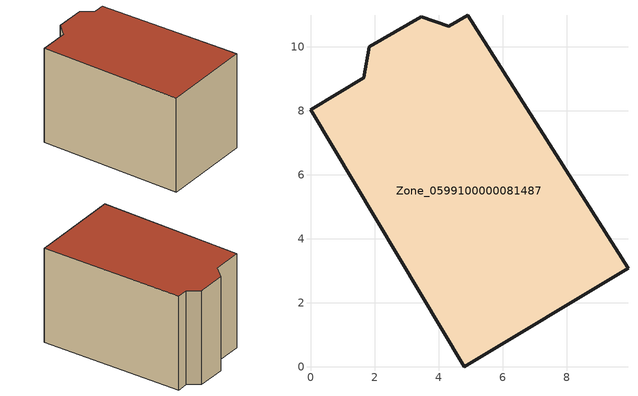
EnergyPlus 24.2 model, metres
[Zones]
Zone_0599100000081487
 floor ground (C_G): 9.92,3.08 4.8,0 0,8.03 1.66,9.03 1.84,9.99 3.46,10.94 4.32,10.63 4.91,10.98 z0
 wall outside (C_F): 4.32,10.63 3.46,10.94 1.84,9.99 1.66,9.03 0,8.03 4.8,0 9.92,3.08 4.91,10.98 4.32,10.63 z0:6.35
 roof outside (C_R): 9.92,3.08 4.91,10.98 4.32,10.63 3.46,10.94 1.84,9.99 1.66,9.03 0,8.03 4.8,0 z6.35
[BUILDING]
Pand.0599100000081487: North Axis=0; Terrain=City; Loads Convergence Tolerance Value=0.04; Temperature Convergence Tolerance Value=0.4; Solar Distribution=FullExterior; Maximum Number of Warmup Days=25; Minimum Number of Warmup Days=1
[Site:Location]
Rotterdam.The.Hague.AP_ZH_NLD Design_Conditions: Latitude=51.96; Longitude=4.45; Time Zone=1; Elevation=-4.5
[SITE:GROUNDTEMPERATURE:BUILDINGSURFACE]
18, 18, 18, 18, 18, 18, 18, 18, 18, 18, 18, 18
[MATERIAL] Thermal Absorptance=0.9; Solar Absorptance=0.7; Visible Absorptance=0.7
Name | Roughness | Thickness | Conductivity | Density | Specific Heat
G.TC.1946 | MediumSmooth | 0.15 | 1 | 540 | 1210
F.TC.1946 | Rough | 0.3 | 0.857143 | 1920 | 840
R.TC.1946 | MediumRough | 0.2 | 0.909091 | 1500 | 1000
[CONSTRUCTION]
C_G: G.TC.1946
C_F: F.TC.1946
C_R: R.TC.1946
[ZONE]
Zone_0599100000081487: Type=1; Multiplier=1; Ceiling Height=Autocalculate; Volume=Autocalculate; Floor Area=autocalculate; Part of Total Floor Area=Yes
[ZONEINFILTRATION:DESIGNFLOWRATE]
Infil_Zone_0599100000081487: Zone or ZoneList or Space or SpaceList=Zone_0599100000081487; Schedule=AlwaysOn; Design Flow Rate Calculation Method=Flow/Area; Flow Rate per Floor Area=0.003; Constant Term Coefficient=1; Temperature Term Coefficient=0; Velocity Term Coefficient=0; Velocity Squared Term Coefficient=0
[HVACTEMPLATE:ZONE:IDEALLOADSAIRSYSTEM]
Zone_0599100000081487: Maximum Heating Supply Air Temperature=50; Minimum Cooling Supply Air Temperature=13; Maximum Heating Supply Air Humidity Ratio=0.0156; Minimum Cooling Supply Air Humidity Ratio=0.0077; Heating Limit=NoLimit; Cooling Limit=NoLimit; Dehumidification Control Type=ConstantSensibleHeatRatio; Cooling Sensible Heat Ratio=0.7; Dehumidification Setpoint=60; Humidification Control Type=None; Humidification Setpoint=30; Outdoor Air Method=None; Outdoor Air Flow Rate per Person=0.00944; Outdoor Air Flow Rate per Zone Floor Area=0; Outdoor Air Flow Rate per Zone=0; Demand Controlled Ventilation Type=None; Outdoor Air Economizer Type=NoEconomizer; Heat Recovery Type=None; Sensible Heat Recovery Effectiveness=0.7; Latent Heat Recovery Effectiveness=0.65
[ZONECONTROL:THERMOSTAT]
ThermostatControl_Zone_0599100000081487: Zone or ZoneList=Zone_0599100000081487; Control Type Schedule=DualSetpointControlType; Control 1=Thermostat_Zone_0599100000081487; Temperature Difference Between Cutout And Setpoint=0
[THERMOSTATSETPOINT:DUALSETPOINT]
Thermostat_Zone_0599100000081487: Heating Setpoint Temperature Schedule=HeatingSetpoint_Zone_0599100000081487; Cooling Setpoint Temperature Schedule=CoolingSetpoint_Zone_0599100000081487
[SCHEDULE:COMPACT]
HeatingSetpoint_Zone_0599100000081487: Through: 12/31, For: AllDays, Until: 24:00, 21
CoolingSetpoint_Zone_0599100000081487: Through: 12/31, For: AllDays, Until: 24:00, 24
DualSetpointControlType: Through: 12/31, For: AllDays, Until: 24:00, 4
AlwaysOn: Through: 12/31, For: AllDays, Until: 24:00, 1
